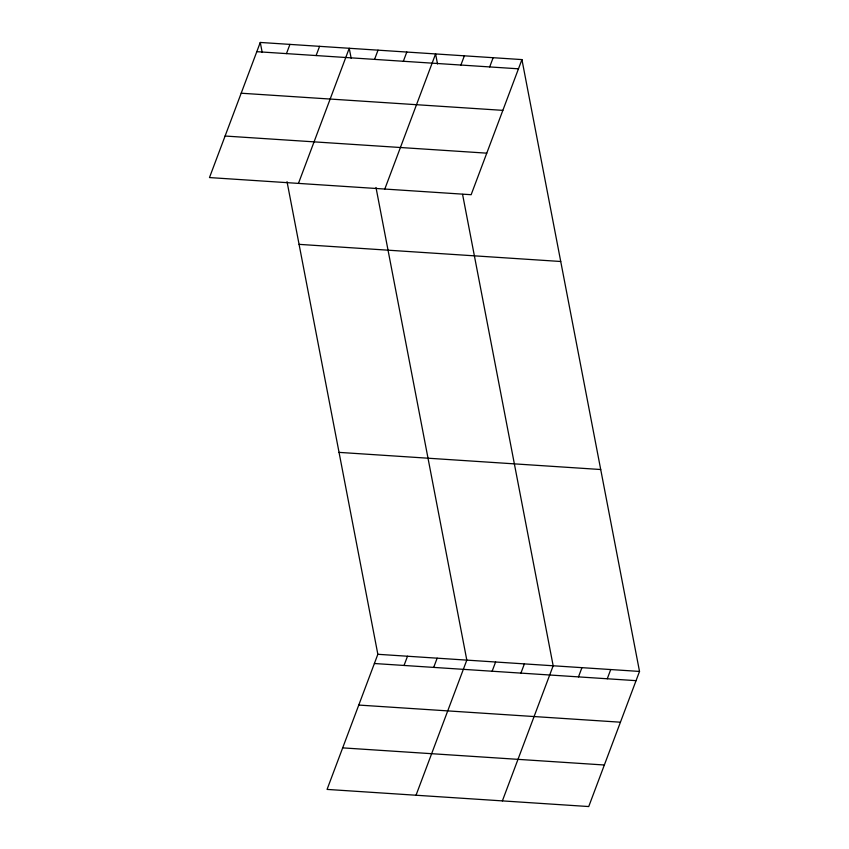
<?xml version="1.0" encoding="UTF-8"?>
<svg xmlns="http://www.w3.org/2000/svg" width="849" height="849" viewBox="0 0 849 849"><rect width="100%" height="100%" fill="white"/><g stroke="black" fill="none" stroke-linecap="round" stroke-linejoin="round"><path stroke-width="1.27" d="M260.272 42.45L209.48 177.568L471.153 194.708L521.933 59.589L260.272 42.45L262.203 52.479M286.463 53.614L289.933 44.392M316.115 55.556L319.585 46.334M298.455 183.395L349.236 48.276L351.168 58.305M374.558 59.388L378.028 50.165M403.339 61.277L406.809 52.044M384.799 189.051L435.59 53.933L437.522 63.962M460.901 65.044L464.371 55.811M489.682 66.922L493.152 57.7M287.026 181.654L377.847 654.292L327.067 789.411L588.728 806.55L639.52 671.432L521.933 59.589M404.039 665.457L407.509 656.235M433.69 667.399L437.161 658.177M416.031 795.237L466.812 660.119L375.99 187.48M492.133 671.23L495.604 662.008M520.915 673.119L524.385 663.886M502.375 800.894L553.166 665.775L462.578 194.389M578.477 676.886L581.947 667.654M607.268 678.765L610.728 669.543M256.801 51.672L518.474 68.811M241.19 93.22L502.852 110.359M225.102 136.031L486.764 153.16M299.071 244.353L560.733 261.492M339.048 452.379L600.71 469.518M377.847 654.292L639.52 671.432M374.388 663.515L636.05 680.654M358.766 705.063L620.428 722.202M342.678 747.873L604.339 765.002"/></g></svg>
